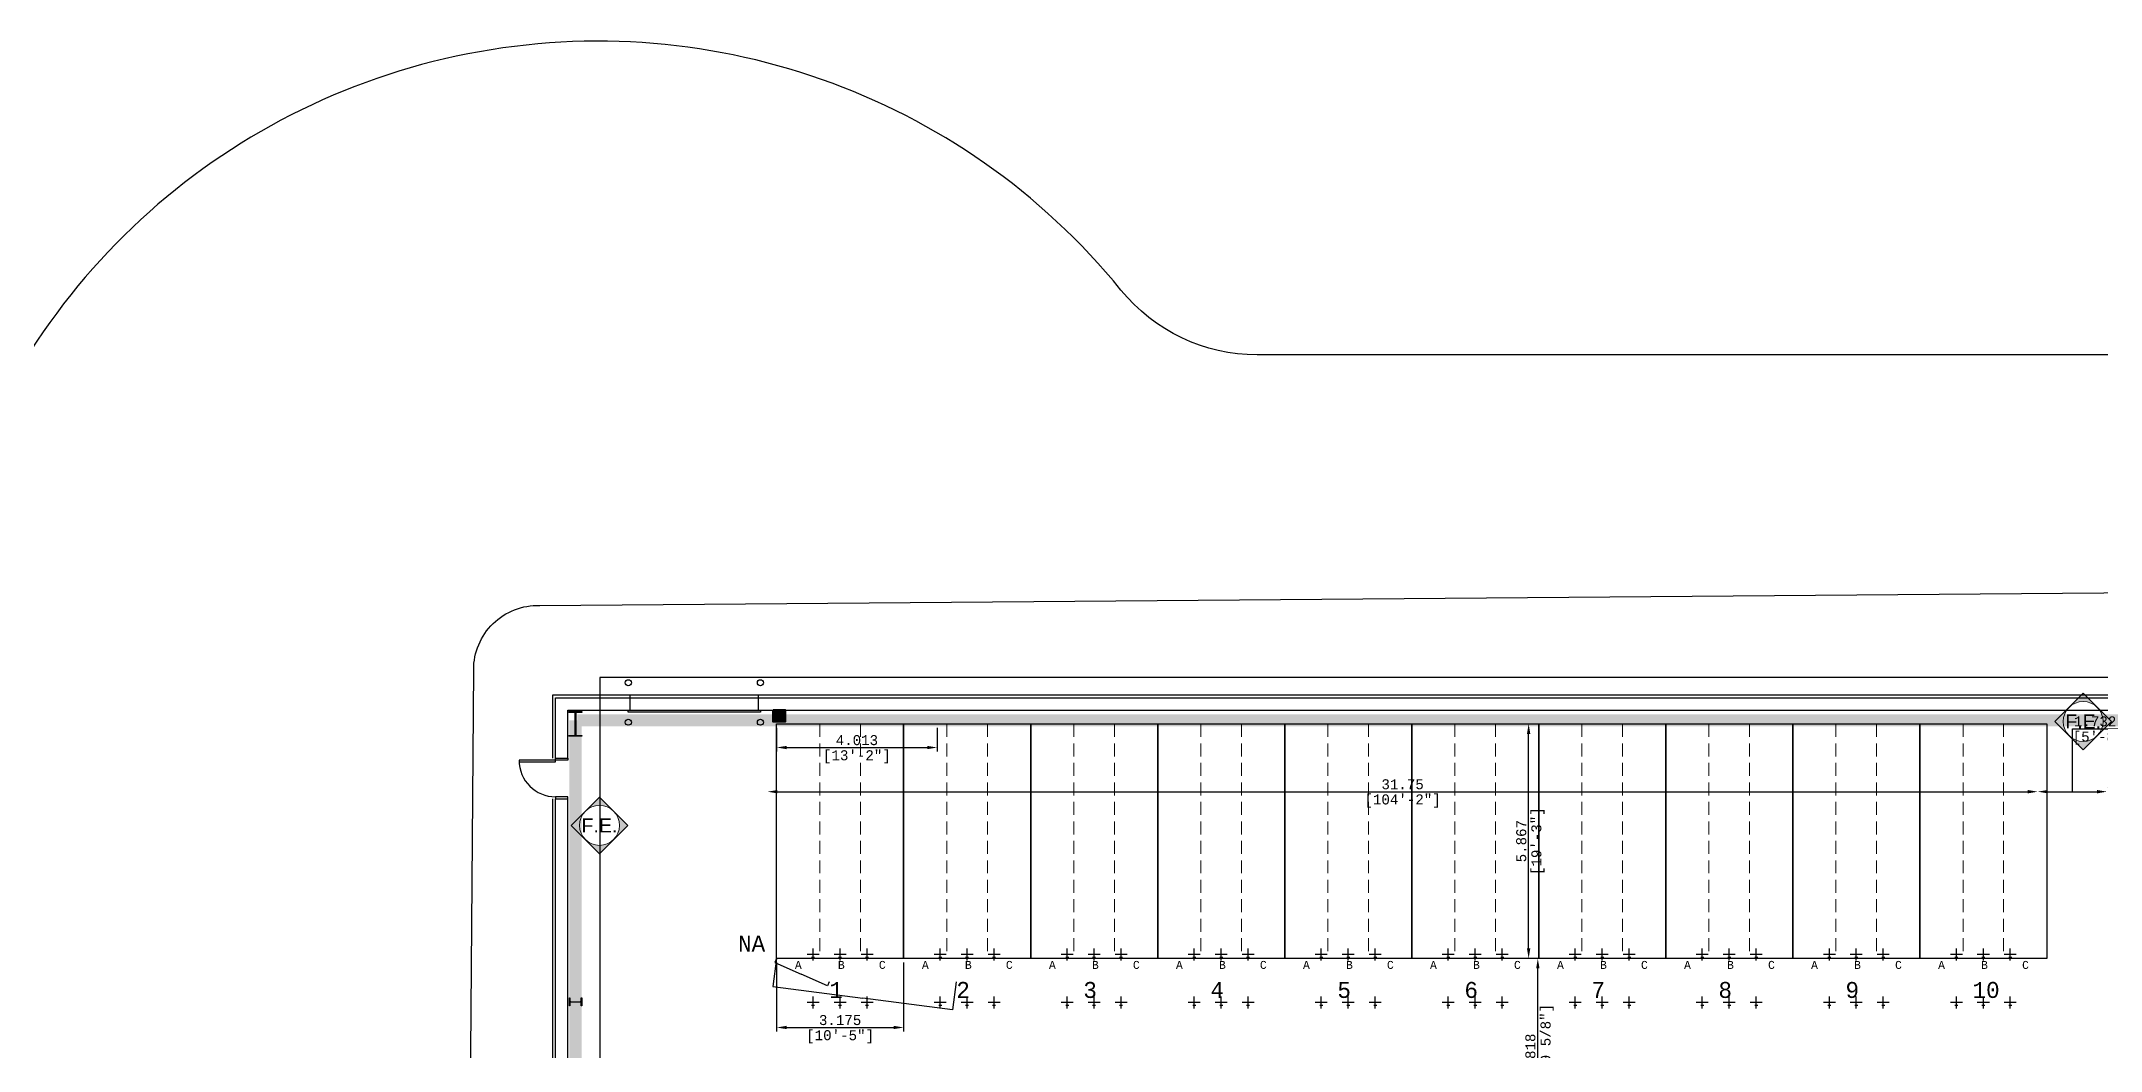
# Model space of a CAD drawing. Header units: inches. Extents: x -233729 to 737493, y -275239 to 196021.
# Drawn here: x 350519 to 401999, y 117375 to 142633 of the extents above; entities that cross this region are included whole.
import ezdxf
from ezdxf.enums import TextEntityAlignment as Align

# ---------------------------------------------------------------- set-up
doc = ezdxf.new("R2010")
doc.units = ezdxf.units.IN
doc.header["$MEASUREMENT"] = 0
doc.linetypes.add('DASHED', pattern=[0.75, 0.5, -0.25])
for name, color, linetype in [('_FL_AREAS', 92, 'Continuous'), ('_FL_NEW WH_WALLS', 1, 'Continuous'), ('Bin location transponder', 250, 'Continuous'), ('PR-CONCRETE', 224, 'Continuous'), ('WF exist equipment', 6, 'Continuous'), ('WF_numbers', 6, 'Continuous')]:
    doc.layers.add(name, color=color, linetype=linetype)
for name, color, linetype, lineweight in [('PR-BLDG', 18, 'Continuous', 30), ('PR-CTR', 93, 'Continuous', 25), ('WF dimensions', 3, 'Continuous', 30), ('WF transponder', 3, 'Continuous', 30), ('WF_bay', 5, 'Continuous', 30), ('WF_sketch_stock_areas', 30, 'Continuous', 30)]:
    doc.layers.add(name, color=color, linetype=linetype, lineweight=lineweight)
doc.styles.add('ARIAL', font='arial.ttf')
doc.styles.get("Standard").update_dxf_attribs({"font": 'arial.ttf'})
doc.styles.add('WF_txt', font='consola.ttf')
doc.dimstyles.new('DIM_50', dxfattribs={"dimscale": 50, "dimtxt": 5, "dimasz": 5, "dimexe": 2, "dimexo": 2, "dimgap": 1.1, "dimtad": 1, "dimtoh": 1, "dimdec": 3, "dimlfac": 0.001, "dimdsep": 46, "dimtxsty": 'WF_txt', "dimcen": 3, "dimclrd": 256, "dimclre": 256, "dimclrt": 7, "dimadec": 1, "dimazin": 0, "dimtfac": 1, "dimtdec": 3, "dimtmove": 0, "dimatfit": 3, "dimfxl": 10, "dimtolj": 1, "dimtzin": 0, "dimlwd": -1, "dimlwe": -1, "dimarcsym": 0})
doc.dimstyles.get("Standard").update_dxf_attribs({"dimtxt": 0.18, "dimasz": 0.18, "dimexe": 0.18, "dimexo": 0.0625, "dimgap": 0.09, "dimtad": 0, "dimtih": 1, "dimtoh": 1, "dimdec": 4, "dimzin": 0, "dimdsep": 46, "dimtxsty": 'Standard', "dimcen": 0.09, "dimadec": 0, "dimazin": 0, "dimtfac": 1, "dimtdec": 4, "dimtofl": 0, "dimtmove": 0, "dimatfit": 3, "dimfxl": 1, "dimtolj": 1, "dimtzin": 0, "dimarcsym": 0})

# ---------------------------------------------------------------- blocks, each defined once
blk = doc.blocks.new('A$Cd2fab3cb')
at = {"layer": 'PR-BLDG', "const_width": 1}
blk.add_lwpolyline([(-568.84, -884.21), (-414.59, 67.22), (0, 0), (-154.28, -951.57), (-568.87, -884.36)], dxfattribs=at)
at = {"layer": 'PR-CONCRETE'}
blk.add_lwpolyline([(183.1, -620.22), (300.88, 106.22), (-375.29, 215.84, 0.414214), (-426.92, 178.63), (-589.53, -824.37, -0.225878), (-596.57, -834.55, 1.082972), (-534.25, -925.43, -0.21352), (-522.41, -922.28), (-198.23, -974.84, -0.413147), (-160.99, -1026.3), (-166.15, -1058.87)], format="xyb", dxfattribs=at)
at = {"layer": 'PR-CTR', "elevation": 533}
blk.add_lwpolyline([(-165.21, -999.09, 0.340075), (-199.27, -954.03), (-405.18, -920.65, 0.012472), (-405.92, -920.55), (-574.3, -891.93, -0.422904), (-578.65, -885.74), (-432.19, 65.46, -0.414074), (-414.99, 77.87), (-204.68, 48.23), (-136.04, 36.99), (0.05, 9.66), (2.47, 5.66), (3.46, -0.56)], format="xyb", dxfattribs=at)
blk = doc.blocks.new('A$C61e42c62')
at = {"layer": '_FL_NEW WH_WALLS'}
for p, q in [((-2554.2, 7822.2), (1724, 7822.2)), ((-2554.2, 7759.9), (-2554.2, 7822.2)), ((-2551.5, 7819.4), (1724, 7819.4)), ((-2551.5, 7759.9), (-2551.5, 7819.4)), ((-2539.5, 7807.4), (1724, 7807.4)), ((-2539.5, 7759.9), (-2539.5, 7807.4)), ((-2478, 7807.4), (-2478, 7822.2)), ((-2352, 7807.4), (-2352, 7822.2)), ((-2554.2, 5367.9), (-2554.2, 7719.9)), ((-2551.5, 5367.9), (-2551.5, 7719.9)), ((-2539.5, 5367.9), (-2539.5, 7719.9))]:
    blk.add_line(p, q, dxfattribs=at)
for points in [[(-2532, 7805.9), (-2525.6, 7805.9), (-2525.6, 7805), (-2530.9, 7805, 0.414214), (-2531.7, 7804.2), (-2531.7, 7783.2, 0.414214), (-2530.9, 7782.4), (-2525.6, 7782.4), (-2525.6, 7781.5), (-2538.4, 7781.5), (-2538.4, 7782.4), (-2533.1, 7782.4, 0.414214), (-2532.3, 7783.2), (-2532.3, 7804.2, 0.414214), (-2533.1, 7805), (-2538.4, 7805), (-2538.4, 7805.9), (-2532, 7805.9)], [(-2538, 7519.9), (-2538, 7524), (-2537.4, 7524), (-2537.4, 7520.9, 0.414214), (-2536.6, 7520.1), (-2527.2, 7520.1, 0.414214), (-2526.4, 7520.9), (-2526.4, 7524), (-2525.8, 7524), (-2525.8, 7515.9), (-2526.4, 7515.9), (-2526.4, 7519, 0.414214), (-2527.2, 7519.8), (-2536.6, 7519.8, 0.414214), (-2537.4, 7519), (-2537.4, 7515.9), (-2538, 7515.9), (-2538, 7519.9)]]:
    blk.add_lwpolyline(points, format="xyb", dxfattribs=at)
for points in [[(-2480, 7805.4), (-2480, 7807.4), (-2350, 7807.4), (-2350, 7805.4)], [(-2551.5, 7757.9), (-2587.5, 7757.9), (-2587.5, 7756.2), (-2551.5, 7756.2)], [(-2551.5, 7759.9), (-2539.5, 7759.9), (-2539.5, 7757.9), (-2551.5, 7757.9)], [(-2539.5, 7721.9), (-2551.5, 7721.9), (-2551.5, 7719.9), (-2539.5, 7719.9)]]:
    blk.add_lwpolyline(points, close=True, dxfattribs=at)
for centre in [(-2480, 7834.2), (-2350, 7834.2), (-2480, 7795.4), (-2350, 7795.4)]:
    blk.add_circle(centre, 3, dxfattribs=at)
blk.add_arc((-2551.5, 7757.9), 36, 180, 270, dxfattribs=at)
blk = doc.blocks.new('Bin location transponder')
at = {"layer": 'Bin location transponder', "color": 3, "lineweight": 30}
for p, q in [((-600, 0), (600, 0)), ((-150, 300), (150, 300)), ((0, 600), (0, -600))]:
    blk.add_line(p, q, dxfattribs=at)
blk = doc.blocks.new('WF 125x231in bay')
at = {"layer": 'WF_bay', "linetype": 'DASHED', "lineweight": 5, "ltscale": 650}
for p, q in [((1079, 5867), (1079, 0)), ((2095, 5867), (2095, 0))]:
    blk.add_line(p, q, dxfattribs=at)
at = {"layer": 'WF_bay'}
blk.add_lwpolyline([(0, 5867), (3175, 5867), (3175, 0), (0, 0)], close=True, dxfattribs=at)
at = {"layer": 'WF transponder', "xscale": 0.25, "yscale": 0.25, "zscale": 0.25, "rotation": 180.0000000062352}
for p in [(913, 100), (1587, 100), (2261, 100), (913, -1100), (1587, -1100), (2261, -1100)]:
    blk.add_blockref('Bin location transponder', p, dxfattribs=at)
at = {"layer": 'WF_numbers', "linetype": 'DASHED', "char_height": 200, "attachment_point": 1, "rotation": 0, "style": 'WF_txt'}
for s, insert in [('A', (457, -62, -723)), ('B', (1532, -62, -723)), ('C', (2556, -62, -723))]:
    blk.add_mtext_dynamic_manual_height_columns(s, width=423.53, gutter_width=2118, heights=[0], dxfattribs=dict(at, insert=insert))
blk = doc.blocks.new('*D455')
at = {"layer": 'WF dimensions', "transparency": 16777216}
for p, q in [((387927, 115118), (387927, 119436)), ((388027, 119686), (388027, 119686)), ((388027, 114868), (388027, 114868))]:
    blk.add_line(p, q, dxfattribs=at)
for points in [[(387885, 119436), (387969, 119436), (387927, 119686)], [(387885, 115118), (387969, 115118), (387927, 114868)]]:
    blk.add_solid(points, dxfattribs=at)
at = {"layer": 'WF dimensions', "color": 7, "transparency": 16777216, "char_height": 250, "attachment_point": 5, "rotation": 90, "style": 'WF_txt'}
for s, insert in [('\\A1;[15\'-9 5/8"]', (388160, 117277)), ('\\A1;4.818', (387743, 117277))]:
    blk.add_mtext(s, dxfattribs=dict(at, insert=insert))
blk = doc.blocks.new('*D456')
at = {"layer": 'WF dimensions', "transparency": 16777216}
for p, q in [((387698, 119936), (387698, 125304)), ((387798, 125554), (387798, 125554)), ((387798, 119686), (387798, 119686))]:
    blk.add_line(p, q, dxfattribs=at)
for points in [[(387656, 125304), (387739, 125304), (387698, 125554)], [(387656, 119936), (387739, 119936), (387698, 119686)]]:
    blk.add_solid(points, dxfattribs=at)
at = {"layer": 'WF dimensions', "color": 7, "transparency": 16777216, "char_height": 250, "attachment_point": 5, "rotation": 90, "style": 'WF_txt'}
for s, insert in [('\\A1;5.867', (387514, 122620)), ('\\A1;[19\'-3"]', (387930, 122620))]:
    blk.add_mtext(s, dxfattribs=dict(at, insert=insert))
blk = doc.blocks.new('*D492')
at = {"layer": 'WF dimensions', "transparency": 16777216}
for p, q in [((368901, 119586), (368901, 117859)), ((372076, 119586), (372076, 117859)), ((369151, 117959), (371826, 117959))]:
    blk.add_line(p, q, dxfattribs=at)
for points in [[(369151, 118001), (369151, 117918), (368901, 117959)], [(371826, 118001), (371826, 117918), (372076, 117959)]]:
    blk.add_solid(points, dxfattribs=at)
at = {"layer": 'WF dimensions', "color": 7, "transparency": 16777216, "char_height": 250, "attachment_point": 5, "style": 'WF_txt'}
for s, insert in [('\\A1;[10\'-5"]', (370488, 117727)), ('\\A1;3.175', (370488, 118143))]:
    blk.add_mtext(s, dxfattribs=dict(at, insert=insert))
blk = doc.blocks.new('F.E.')
at = {"layer": 'WF dimensions', "transparency": 33554687}
h = blk.add_hatch(color=7, dxfattribs=at)
h.dxf.hatch_style = 1
h.paths.add_polyline_path([(1153007, 1003176), (1152654, 1003529, -0.198912), (1152800, 1003176, -0.198912), (1152654, 1002822)])
h.paths.add_polyline_path([(1152300, 1003883), (1151947, 1003529, -0.414214), (1152654, 1003529)])
h.paths.add_polyline_path([(1151800, 1003176, -0.198912), (1151947, 1003529), (1151593, 1003176), (1151947, 1002822, -0.198912)])
h.paths.add_polyline_path([(1152654, 1002822, -0.414214), (1151947, 1002822), (1152300, 1002468)])
at = {"layer": 'WF dimensions', "color": 7, "lineweight": 5}
blk.add_lwpolyline([(1152300, 1002468), (1153007, 1003176), (1152300, 1003883), (1151593, 1003176)], close=True, dxfattribs=at)
blk.add_circle((1152300, 1003176), 500, dxfattribs=at)
at = {"layer": 'WF dimensions', "color": 7, "style": 'ARIAL'}
blk.add_text('F.E.', height=350, dxfattribs=at).set_placement((1152300, 1003176), align=Align.MIDDLE_CENTER)
blk = doc.blocks.new('*D474')
at = {"layer": 'WF dimensions', "transparency": 16777216}
blk.add_line((368922, 123858), (400172, 123858), dxfattribs=at)
for points in [[(368922, 123900), (368922, 123816), (368672, 123858)], [(400172, 123900), (400172, 123816), (400422, 123858)]]:
    blk.add_solid(points, dxfattribs=at)
at = {"layer": 'WF dimensions', "color": 7, "transparency": 16777216, "char_height": 250, "attachment_point": 5, "style": 'WF_txt'}
for s, insert in [('\\A1;31.75', (384547, 124042)), ('\\A1;[104\'-2"]', (384547, 123625))]:
    blk.add_mtext(s, dxfattribs=dict(at, insert=insert))
blk = doc.blocks.new('*D497')
at = {"layer": 'WF dimensions', "transparency": 16777216}
for p, q in [((401288, 123858), (401288, 125430)), ((401288, 125430), (403635, 125430)), ((400672, 123858), (401904, 123858)), ((402154, 123958), (402154, 123958))]:
    blk.add_line(p, q, dxfattribs=at)
for points in [[(400672, 123900), (400672, 123816), (400422, 123858)], [(401904, 123900), (401904, 123816), (402154, 123858)]]:
    blk.add_solid(points, dxfattribs=at)
at = {"layer": 'WF dimensions', "color": 7, "transparency": 16777216, "char_height": 250, "attachment_point": 5, "style": 'WF_txt'}
for s, insert in [('\\A1;1.732', (401857, 125614)), ('\\A1;[5\'-8 1/4"]', (402461, 125197))]:
    blk.add_mtext(s, dxfattribs=dict(at, insert=insert))
blk = doc.blocks.new('*D512')
at = {"layer": 'WF dimensions', "transparency": 16777216}
for p, q in [((368901, 125454), (368901, 124863)), ((372914, 125454), (372914, 124863)), ((369151, 124963), (372664, 124963))]:
    blk.add_line(p, q, dxfattribs=at)
for points in [[(369151, 125004), (369151, 124921), (368901, 124963)], [(372664, 125004), (372664, 124921), (372914, 124963)]]:
    blk.add_solid(points, dxfattribs=at)
at = {"layer": 'WF dimensions', "color": 7, "transparency": 16777216, "char_height": 250, "attachment_point": 5, "style": 'WF_txt'}
for s, insert in [('\\A1;4.013', (370907, 125146)), ('\\A1;[13\'-2"]', (370907, 124730))]:
    blk.add_mtext(s, dxfattribs=dict(at, insert=insert))
blk = doc.blocks.new('*D536')
at = {"layer": 'WF_sketch_stock_areas', "color": 0, "lineweight": -2, "transparency": 16777216}
for p, q in [((368901, 119686), (368856, 119587)), ((368857, 119587), (369514, 119293)), ((370173, 118999), (369515, 119293)), ((370217, 119098), (370173, 118999))]:
    blk.add_line(p, q, dxfattribs=at)
at = {"layer": 'WF_sketch_stock_areas', "color": 0, "transparency": 16777216}
for points in [[(368857, 119587), (368857, 119587), (368856, 119587)], [(370173, 118999), (370173, 118999), (370173, 118999)]]:
    blk.add_solid(points, dxfattribs=at)
at = {"layer": 'WF_sketch_stock_areas', "color": 0, "transparency": 16777216, "insert": (369515, 119293), "char_height": 0.18, "attachment_point": 5}
blk.add_mtext('\\A1;1441.9790', dxfattribs=at)
blk = doc.blocks.new('*D537')
at = {"layer": 'WF_sketch_stock_areas', "color": 0, "lineweight": -2, "transparency": 16777216}
for p, q in [((368901, 119686), (368809, 118986)), ((368809, 118986), (371054, 118692)), ((373392, 119098), (373301, 118398)), ((373301, 118398), (371056, 118692))]:
    blk.add_line(p, q, dxfattribs=at)
at = {"layer": 'WF_sketch_stock_areas', "color": 0, "transparency": 16777216}
for points in [[(368809, 118986), (368809, 118986), (368809, 118986)], [(373301, 118398), (373301, 118398), (373301, 118398)]]:
    blk.add_solid(points, dxfattribs=at)
at = {"layer": 'WF_sketch_stock_areas', "color": 0, "transparency": 16777216, "insert": (371055, 118692), "char_height": 0.18, "attachment_point": 5}
blk.add_mtext('\\A1;4529.9943', dxfattribs=at)

msp = doc.modelspace()

# ---------------------------------------------------------------- hatches: boundary and pattern name
at = {"layer": 'WF exist equipment', "transparency": 33554559}
h = msp.add_hatch(dxfattribs=at)
h.set_pattern_fill('ANSI31', color=256, angle=-80.834269102)
h.set_pattern_definition([(45, (-758567.86851, -866061.16365), (-0.088388347648, 0.088388347648), [])])
h.paths.add_polyline_path([(368813.92139, 125902.50105), (369113.92139, 125902.50105), (369113.92139, 125602.50105), (368813.92139, 125602.50105)])

# ---------------------------------------------------------------- linework, layer by layer
at = {"layer": '_FL_AREAS', "elevation": -162219.4368}
msp.add_lwpolyline([(364480.62469, -2754.06185), (658427.72924, -2754.06185), (658427.72924, 126712.79719), (364480.62469, 126712.79719)], close=True, dxfattribs=at)
at = {"layer": 'WF exist equipment', "lineweight": 40, "elevation": -162219.4368}
msp.add_lwpolyline([(368813.92139, 125902.50105), (369113.92139, 125902.50105), (369113.92139, 125602.50105), (368813.92139, 125602.50105)], close=True, dxfattribs=at)

# ---------------------------------------------------------------- block references
at = {"layer": '_FL_NEW WH_WALLS', "color": 0, "xscale": 304.799999999516, "yscale": 304.799999999516, "zscale": 304.799999999516, "rotation": 279.2093042914935}
msp.add_blockref('A$Cd2fab3cb', (657699.67072, -2373.84916, -162219.4368), dxfattribs=at)
at = {"layer": '_FL_NEW WH_WALLS', "color": 0, "xscale": 25.39999999990112, "yscale": 25.39999999990112, "zscale": 25.39999999990112}
msp.add_blockref('A$C61e42c62', (428185.33739, -72406.61113, -162219.4368), dxfattribs=at)
at = {"layer": 'WF dimensions'}
for p in [(-750741.84493, -877561.53829, 162219.4368), (-787826.74757, -880161.85712, 162219.4368)]:
    msp.add_blockref('F.E.', p, dxfattribs=at)
at = {"layer": 'WF_sketch_stock_areas'}
for p in [(368900.72143, 119686.10457, -162219.4368), (372075.72143, 119686.10457, -162219.4368), (375250.72143, 119686.10457, -162219.4368), (378425.72143, 119686.10457, -162219.4368), (381600.72143, 119686.10457, -162219.4368), (384775.72143, 119686.10457, -162219.4368), (387950.72143, 119686.10457, -162219.4368), (391125.72143, 119686.10457, -162219.4368), (394300.72143, 119686.10457, -162219.4368), (397475.72143, 119686.10457, -162219.4368)]:
    msp.add_blockref('WF 125x231in bay', p, dxfattribs=at)

# ---------------------------------------------------------------- texts
at = {"layer": 'WF_numbers', "linetype": 'DASHED', "char_height": 400, "style": 'WF_txt'}
for s, insert, attachment_point in [('NA', (368614.77992, 120258.57558, -324438.8736), 3), ('1', (370217.40167, 119098.17882, -162219.4368), 1), ('2', (373392.40167, 119098.17882, -162219.4368), 1), ('3', (376567.40167, 119098.17882, -162219.4368), 1), ('4', (379742.40167, 119098.17882, -162219.4368), 1), ('5', (382917.40167, 119098.17882, -162219.4368), 1), ('6', (386092.40167, 119098.17882, -162219.4368), 1), ('7', (389267.40167, 119098.17882, -162219.4368), 1), ('8', (392442.40167, 119098.17882, -162219.4368), 1), ('9', (395617.40167, 119098.17882, -162219.4368), 1), ('10', (398792.40167, 119098.17882, -162219.4368), 1)]:
    msp.add_mtext_dynamic_manual_height_columns(s, width=423.5307578, gutter_width=2117.65379, heights=[0], dxfattribs=dict(at, insert=insert, attachment_point=attachment_point))

# ---------------------------------------------------------------- dimensions: what is measured, and where the dimension line sits
at = {"layer": 'WF dimensions', "color": 7, "true_color": 0xffffff}
for base, p1, p2, override, picture, middle in [((402153.72143, 123858.10853), (400421.5374, 123858.10853), (402153.72143, 123858.10853, -162219.4368), {"dimpost": '\\X', "dimtmove": 1}, '*D497', (401342.62941, 125430.16859)), ((372913.92139, 124962.51383), (368900.72143, 125553.50457, -162219.4368), (372913.92139, 125553.50457, -162219.4368), {"dimpost": '\\X'}, '*D512', (370907.32141, 124962.51383)), ((400421.5374, 123858.10853), (368671.5374, 123858.10853), (400421.5374, 123858.10853), {"dimpost": '\\X'}, '*D474', (384546.5374, 123858.10853))]:
    dim = msp.add_linear_dim(base=base, p1=p1, p2=p2, dimstyle='DIM_50', override=override, dxfattribs=at)
    dim.commit()
    dim.dimension.update_dxf_attribs({"geometry": picture, "text_midpoint": middle})
at = {"layer": 'WF dimensions'}
for base, p1, p2, picture, middle in [((387697.7374, 125553.50457, -162219.4368), (387697.7374, 119686.10457, -162219.4368), (387697.7374, 125553.50457, -324438.8736), '*D456', (387697.7374, 122619.80457, -162219.4368)), ((387926.92143, 119686.10457, -162219.4368), (387926.92143, 114868.36103, -162219.4368), (387926.92143, 119686.10457, -324438.8736), '*D455', (387926.92143, 117277.2328, -162219.4368))]:
    dim = msp.add_linear_dim(base=base, p1=p1, p2=p2, angle=90, dimstyle='DIM_50', override={"dimpost": '\\X'}, dxfattribs=at)
    dim.commit()
    dim.dimension.update_dxf_attribs({"geometry": picture, "text_midpoint": middle})
dim = msp.add_linear_dim(base=(372075.72143, 117959.46506), p1=(368900.72143, 119686.10457, -162219.4368), p2=(372075.72143, 119686.10457, -162219.4368), dimstyle='DIM_50', override={"dimpost": '\\X'}, dxfattribs=at)
dim.commit()
dim.dimension.update_dxf_attribs({"geometry": '*D492', "text_midpoint": (370488.22143, 117959.46506)})
at = {"layer": 'WF_sketch_stock_areas'}
for p2, distance, picture, middle in [((373392.40167, 119098.17882, -162219.4368), -705.71913, '*D537', (371054.96973, 118692.39143)), ((370217.40167, 119098.17882, -162219.4368), -108.82463, '*D536', (369514.69142, 119292.77323))]:
    dim = msp.add_aligned_dim(p1=(368900.72143, 119686.10457, -162219.4368), p2=p2, distance=distance, dimstyle='Standard', dxfattribs=at)
    dim.commit()
    dim.dimension.update_dxf_attribs({"geometry": picture, "text_midpoint": middle})

doc.saveas('drawing.dxf')
